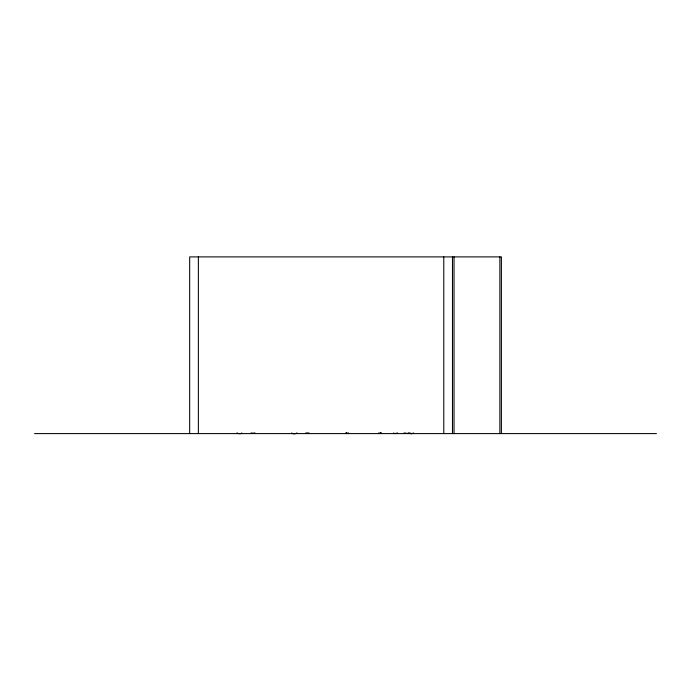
<?xml version="1.0" encoding="UTF-8"?>
<svg xmlns="http://www.w3.org/2000/svg" width="691" height="691" viewBox="0 0 691 691"><rect width="100%" height="100%" fill="white"/><g stroke="black" fill="none" stroke-linecap="round" stroke-linejoin="round"><path stroke-width="1.04" d="M393.715 432.903L394.19 433.43A16.083 9.95 -90 0 0 395.088 433.62L397.558 432.929M291.723 432.937C292.664 434.268 295.541 433.991 296.793 433.032A2.375 1.892 -90 0 0 296.949 432.86M408.07 432.886L409.504 432.911M410.748 432.937L410.679 433.153A1.235 0.769 -90 0 0 410.601 433.594L410.834 433.775A3.36 2.082 -90 0 0 411.421 433.784L413.166 433.162A34.956 21.637 90 0 0 413.581 432.937M405.963 432.937L405.677 433.015A9.19 5.683 90 0 1 404.788 433.11L403.915 432.963M34.55 433.594L656.45 433.594M239.492 433.654L240.675 433.654A4.276 3.412 -90 0 0 241.297 433.533L241.738 432.894M251.083 432.929L252.871 433.179A15.53 12.403 -90 0 0 254.944 432.894M305.733 432.963L308.436 432.989A11.211 8.948 90 0 0 308.972 432.903M501.398 433.594L501.398 256.897L189.671 256.897L189.671 433.594M499.869 256.897L499.869 433.594M454.022 256.897L454.022 433.594M452.475 256.897L452.475 433.594M443.777 256.897L443.777 433.594M381.182 432.557L381.182 433.594M380.482 432.557L380.482 433.594M379.014 432.557L379.014 433.594M348.091 432.557L348.091 433.594M346.614 432.557L346.614 433.594M346.027 432.557L346.027 433.594M198.369 256.897L198.369 433.594M237.108 432.773A4.094 3.265 -90 0 0 237.03 433.361L238.516 433.559A27.675 22.086 90 0 0 239.492 433.654"/></g></svg>
